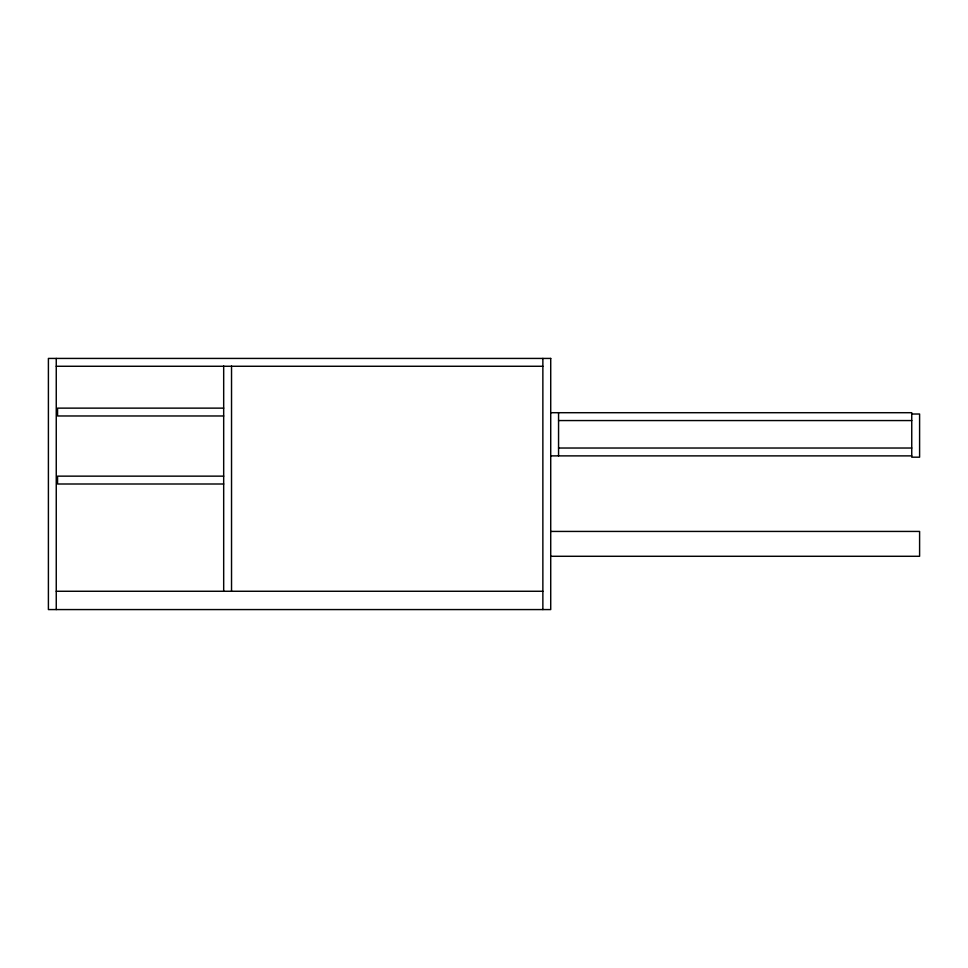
<?xml version="1.0" encoding="UTF-8"?>
<svg xmlns="http://www.w3.org/2000/svg" width="968" height="968" viewBox="0 0 968 968"><rect width="100%" height="100%" fill="white"/><g stroke="black" fill="none" stroke-linecap="round" stroke-linejoin="round"><path stroke-width="1.45" d="M56.253 366.267L542.866 366.267M223.681 408.133L57.56 408.133L57.56 415.974L223.681 415.974M550.719 412.707L911.747 412.707L911.747 457.186L919.6 457.186L919.6 414.014L911.747 414.014M558.56 420.56L911.747 420.56M558.56 448.027L911.747 448.027M550.719 455.88L911.747 455.88M223.681 476.147L57.56 476.147L57.56 484L223.681 484M550.719 531.432L919.6 531.432L919.6 556.285L550.719 556.285M56.253 591.266L542.866 591.266M558.56 412.707L558.56 455.88M542.866 358.426L542.866 609.574M231.533 365.977L231.533 591.266M223.681 365.977L223.681 591.266M56.253 358.426L56.253 609.574M550.719 358.426L48.4 358.426L48.4 609.574L550.719 609.574L550.719 358.426"/></g></svg>
